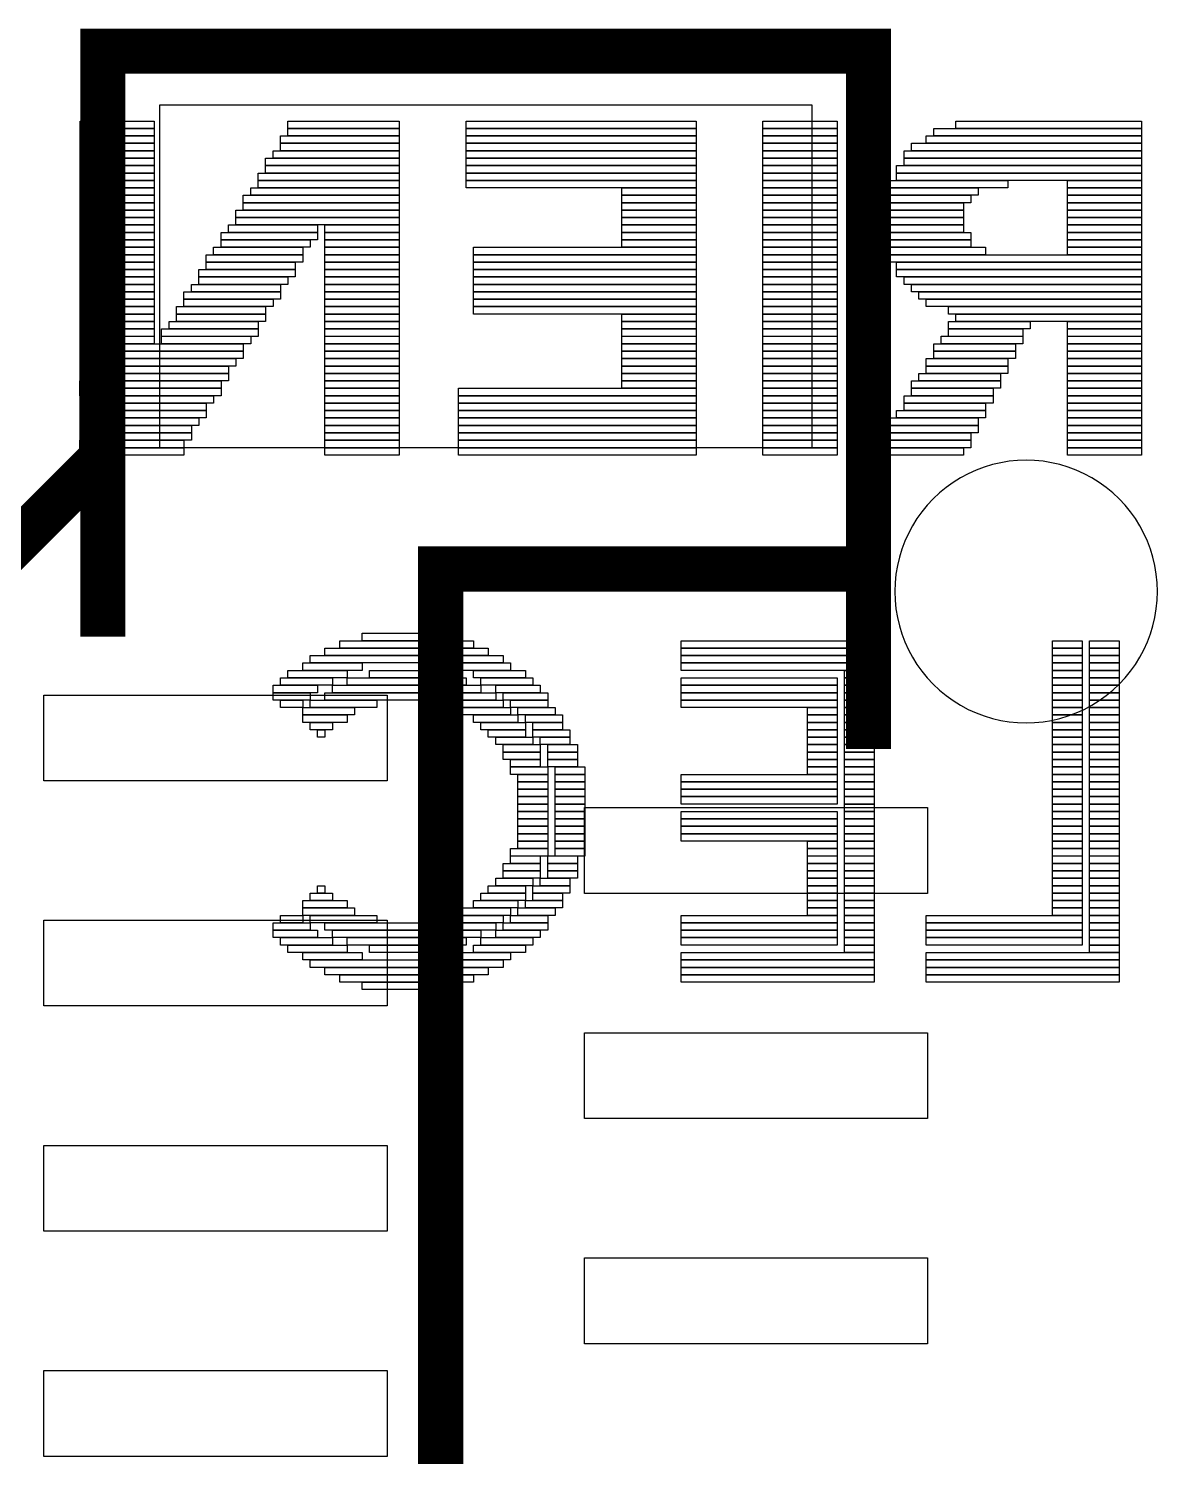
# Model space of a CAD drawing. Extents: x -12 to 118, y -18 to 76.
# Drawn here: x 87.25 to 92.26, y 51.18 to 57.52 of the extents above; entities that cross this region are included whole.
import ezdxf

# ---------------------------------------------------------------- set-up
doc = ezdxf.new("R2010")
doc.units = 0
for name, color, linetype in [('PG_SILKSCREEN_BOTTOM', 12, 'CONTINUOUS'), ('PG_SILKSCREEN_TOP', 40, 'CONTINUOUS'), ('PIN_TOP', 110, 'CONTINUOUS')]:
    doc.layers.add(name, color=color, linetype=linetype)

msp = doc.modelspace()

# ---------------------------------------------------------------- linework, layer by layer
at = {"layer": 'PG_SILKSCREEN_BOTTOM'}
for points in [[(87.808943, 57.073292), (87.479353, 57.073292), (87.479353, 57.106287), (87.808943, 57.106287)], [(87.808943, 57.040297), (87.479353, 57.040297), (87.479353, 57.073292), (87.808943, 57.073292)], [(88.89685, 57.073292), (88.402439, 57.073292), (88.402439, 57.106287), (88.89685, 57.106287)], [(88.89685, 57.040297), (88.402439, 57.040297), (88.402439, 57.073292), (88.89685, 57.073292)], [(90.215542, 57.073292), (89.193548, 57.073292), (89.193548, 57.106287), (90.215542, 57.106287)], [(90.215542, 57.040297), (89.193548, 57.040297), (89.193548, 57.073292), (90.215542, 57.073292)], [(90.842059, 57.073292), (90.51224, 57.073292), (90.51224, 57.106287), (90.842059, 57.106287)], [(90.842059, 57.040297), (90.51224, 57.040297), (90.51224, 57.073292), (90.842059, 57.073292)], [(92.193542, 57.040297), (91.270557, 57.040297), (91.270557, 57.073292), (92.193542, 57.073292)], [(92.193643, 57.073292), (91.369439, 57.073292), (91.369439, 57.106287), (92.193643, 57.106287)], [(87.808943, 57.007379), (87.479353, 57.007379), (87.479353, 57.040399), (87.808943, 57.040399)], [(87.808943, 56.974384), (87.479353, 56.974384), (87.479353, 57.007379), (87.808943, 57.007379)], [(88.89685, 57.007379), (88.369445, 57.007379), (88.369445, 57.040399), (88.89685, 57.040399)], [(88.89685, 56.974384), (88.369445, 56.974384), (88.369445, 57.007379), (88.89685, 57.007379)], [(90.215542, 57.007379), (89.193548, 57.007379), (89.193548, 57.040399), (90.215542, 57.040399)], [(90.215542, 56.974384), (89.193548, 56.974384), (89.193548, 57.007379), (90.215542, 57.007379)], [(90.842059, 57.007379), (90.51224, 57.007379), (90.51224, 57.040399), (90.842059, 57.040399)], [(90.842059, 56.974384), (90.51224, 56.974384), (90.51224, 57.007379), (90.842059, 57.007379)], [(92.19344, 56.974384), (91.171649, 56.974384), (91.171649, 57.007379), (92.19344, 57.007379)], [(92.193542, 57.007379), (91.237562, 57.007379), (91.237562, 57.040399), (92.193542, 57.040399)], [(87.808943, 56.94139), (87.479353, 56.94139), (87.479353, 56.974384), (87.808943, 56.974384)], [(87.808943, 56.908497), (87.479353, 56.908497), (87.479353, 56.941491), (87.808943, 56.941491)], [(88.89685, 56.908497), (88.303456, 56.908497), (88.303456, 56.941491), (88.89685, 56.941491)], [(88.89685, 56.94139), (88.33645, 56.94139), (88.33645, 56.974384), (88.89685, 56.974384)], [(90.215542, 56.94139), (89.193548, 56.94139), (89.193548, 56.974384), (90.215542, 56.974384)], [(90.215542, 56.908497), (89.193548, 56.908497), (89.193548, 56.941491), (90.215542, 56.941491)], [(90.842059, 56.94139), (90.51224, 56.94139), (90.51224, 56.974384), (90.842059, 56.974384)], [(90.842059, 56.908497), (90.51224, 56.908497), (90.51224, 56.941491), (90.842059, 56.941491)], [(92.19344, 56.94139), (91.138654, 56.94139), (91.138654, 56.974384), (92.19344, 56.974384)], [(92.19344, 56.908497), (91.138654, 56.908497), (91.138654, 56.941491), (92.19344, 56.941491)], [(87.808943, 56.875502), (87.479353, 56.875502), (87.479353, 56.908497), (87.808943, 56.908497)], [(88.89685, 56.875502), (88.303456, 56.875502), (88.303456, 56.908497), (88.89685, 56.908497)], [(90.215542, 56.875502), (89.193548, 56.875502), (89.193548, 56.908497), (90.215542, 56.908497)], [(90.842059, 56.875502), (90.51224, 56.875502), (90.51224, 56.908497), (90.842059, 56.908497)], [(92.19344, 56.875502), (91.10566, 56.875502), (91.10566, 56.908497), (92.19344, 56.908497)], [(87.808943, 56.842482), (87.479353, 56.842482), (87.479353, 56.875502), (87.808943, 56.875502)], [(87.808943, 56.809589), (87.479353, 56.809589), (87.479353, 56.842584), (87.808943, 56.842584)], [(88.89685, 56.842482), (88.270461, 56.842482), (88.270461, 56.875502), (88.89685, 56.875502)], [(88.89685, 56.809589), (88.270461, 56.809589), (88.270461, 56.842584), (88.89685, 56.842584)], [(90.215542, 56.842482), (89.193548, 56.842482), (89.193548, 56.875502), (90.215542, 56.875502)], [(90.215542, 56.809589), (89.193548, 56.809589), (89.193548, 56.842584), (90.215542, 56.842584)], [(90.842059, 56.842482), (90.51224, 56.842482), (90.51224, 56.875502), (90.842059, 56.875502)], [(90.842059, 56.809589), (90.51224, 56.809589), (90.51224, 56.842584), (90.842059, 56.842584)], [(91.600147, 56.809589), (91.072741, 56.809589), (91.072741, 56.842584), (91.600147, 56.842584)], [(92.19344, 56.842482), (91.10566, 56.842482), (91.10566, 56.875502), (92.19344, 56.875502)], [(92.193542, 56.809589), (91.863951, 56.809589), (91.863951, 56.842584), (92.193542, 56.842584)], [(87.808943, 56.776595), (87.479353, 56.776595), (87.479353, 56.809589), (87.808943, 56.809589)], [(87.808943, 56.7436), (87.479353, 56.7436), (87.479353, 56.776595), (87.808943, 56.776595)], [(88.89685, 56.7436), (88.204446, 56.7436), (88.204446, 56.776595), (88.89685, 56.776595)], [(88.896952, 56.776595), (88.237644, 56.776595), (88.237644, 56.809589), (88.896952, 56.809589)], [(90.215542, 56.776595), (89.885952, 56.776595), (89.885952, 56.809589), (90.215542, 56.809589)], [(90.215542, 56.7436), (89.885952, 56.7436), (89.885952, 56.776595), (90.215542, 56.776595)], [(90.842059, 56.776595), (90.51224, 56.776595), (90.51224, 56.809589), (90.842059, 56.809589)], [(90.842059, 56.7436), (90.51224, 56.7436), (90.51224, 56.776595), (90.842059, 56.776595)], [(91.468346, 56.776595), (91.072741, 56.776595), (91.072741, 56.809589), (91.468346, 56.809589)], [(91.435352, 56.7436), (91.072741, 56.7436), (91.072741, 56.776595), (91.435352, 56.776595)], [(92.193542, 56.776595), (91.863951, 56.776595), (91.863951, 56.809589), (92.193542, 56.809589)], [(92.193542, 56.7436), (91.863951, 56.7436), (91.863951, 56.776595), (92.193542, 56.776595)], [(87.808943, 56.710682), (87.479353, 56.710682), (87.479353, 56.743702), (87.808943, 56.743702)], [(87.808943, 56.677687), (87.479353, 56.677687), (87.479353, 56.710682), (87.808943, 56.710682)], [(88.89685, 56.677687), (88.171655, 56.677687), (88.171655, 56.710682), (88.89685, 56.710682)], [(88.89685, 56.710682), (88.204446, 56.710682), (88.204446, 56.743702), (88.89685, 56.743702)], [(90.215542, 56.710682), (89.885952, 56.710682), (89.885952, 56.743702), (90.215542, 56.743702)], [(90.215542, 56.677687), (89.885952, 56.677687), (89.885952, 56.710682), (90.215542, 56.710682)], [(90.842059, 56.710682), (90.51224, 56.710682), (90.51224, 56.743702), (90.842059, 56.743702)], [(90.842059, 56.677687), (90.51224, 56.677687), (90.51224, 56.710682), (90.842059, 56.710682)], [(91.402357, 56.677687), (91.039747, 56.677687), (91.039747, 56.710682), (91.402357, 56.710682)], [(91.402357, 56.710682), (91.072741, 56.710682), (91.072741, 56.743702), (91.402357, 56.743702)], [(92.193542, 56.710682), (91.863951, 56.710682), (91.863951, 56.743702), (92.193542, 56.743702)], [(92.193542, 56.677687), (91.863951, 56.677687), (91.863951, 56.710682), (92.193542, 56.710682)], [(87.808943, 56.644692), (87.479353, 56.644692), (87.479353, 56.677687), (87.808943, 56.677687)], [(87.808943, 56.611799), (87.479353, 56.611799), (87.479353, 56.644794), (87.808943, 56.644794)], [(88.53424, 56.611799), (88.13866, 56.611799), (88.13866, 56.644794), (88.53424, 56.644794)], [(88.89685, 56.644692), (88.171655, 56.644692), (88.171655, 56.677687), (88.89685, 56.677687)], [(88.89685, 56.611799), (88.56726, 56.611799), (88.56726, 56.644794), (88.89685, 56.644794)], [(90.215542, 56.644692), (89.885952, 56.644692), (89.885952, 56.677687), (90.215542, 56.677687)], [(90.215542, 56.611799), (89.885952, 56.611799), (89.885952, 56.644794), (90.215542, 56.644794)], [(90.842059, 56.644692), (90.51224, 56.644692), (90.51224, 56.677687), (90.842059, 56.677687)], [(90.842059, 56.611799), (90.51224, 56.611799), (90.51224, 56.644794), (90.842059, 56.644794)], [(91.402357, 56.644692), (91.039747, 56.644692), (91.039747, 56.677687), (91.402357, 56.677687)], [(91.402357, 56.611799), (91.039747, 56.611799), (91.039747, 56.644794), (91.402357, 56.644794)], [(92.193542, 56.644692), (91.863951, 56.644692), (91.863951, 56.677687), (92.193542, 56.677687)], [(92.193542, 56.611799), (91.863951, 56.611799), (91.863951, 56.644794), (92.193542, 56.644794)], [(87.808943, 56.578779), (87.479353, 56.578779), (87.479353, 56.611799), (87.808943, 56.611799)], [(87.808943, 56.545785), (87.479353, 56.545785), (87.479353, 56.578779), (87.808943, 56.578779)], [(88.53424, 56.578779), (88.10564, 56.578779), (88.10564, 56.611799), (88.53424, 56.611799)], [(88.501245, 56.545785), (88.10564, 56.545785), (88.10564, 56.578779), (88.501245, 56.578779)], [(88.89685, 56.578779), (88.56726, 56.578779), (88.56726, 56.611799), (88.89685, 56.611799)], [(88.89685, 56.545785), (88.56726, 56.545785), (88.56726, 56.578779), (88.89685, 56.578779)], [(90.215542, 56.578779), (89.885952, 56.578779), (89.885952, 56.611799), (90.215542, 56.611799)], [(90.215542, 56.545785), (89.885952, 56.545785), (89.885952, 56.578779), (90.215542, 56.578779)], [(90.842059, 56.578779), (90.51224, 56.578779), (90.51224, 56.611799), (90.842059, 56.611799)], [(90.842059, 56.545785), (90.51224, 56.545785), (90.51224, 56.578779), (90.842059, 56.578779)], [(91.435352, 56.578779), (91.072741, 56.578779), (91.072741, 56.611799), (91.435352, 56.611799)], [(91.435352, 56.545785), (91.072741, 56.545785), (91.072741, 56.578779), (91.435352, 56.578779)], [(92.193542, 56.578779), (91.863951, 56.578779), (91.863951, 56.611799), (92.193542, 56.611799)], [(92.193542, 56.545785), (91.863951, 56.545785), (91.863951, 56.578779), (92.193542, 56.578779)], [(87.808943, 56.512892), (87.479353, 56.512892), (87.479353, 56.545886), (87.808943, 56.545886)], [(87.808943, 56.479897), (87.479353, 56.479897), (87.479353, 56.512892), (87.808943, 56.512892)], [(88.468352, 56.479897), (88.039753, 56.479897), (88.039753, 56.512892), (88.468352, 56.512892)], [(88.468352, 56.512892), (88.072747, 56.512892), (88.072747, 56.545886), (88.468352, 56.545886)], [(88.89685, 56.512892), (88.56726, 56.512892), (88.56726, 56.545886), (88.89685, 56.545886)], [(88.89685, 56.479897), (88.56726, 56.479897), (88.56726, 56.512892), (88.89685, 56.512892)], [(90.215542, 56.512892), (89.226542, 56.512892), (89.226542, 56.545886), (90.215542, 56.545886)], [(90.215542, 56.479897), (89.226542, 56.479897), (89.226542, 56.512892), (90.215542, 56.512892)], [(90.842059, 56.512892), (90.51224, 56.512892), (90.51224, 56.545886), (90.842059, 56.545886)], [(90.842059, 56.479897), (90.51224, 56.479897), (90.51224, 56.512892), (90.842059, 56.512892)], [(91.501239, 56.512892), (91.07264, 56.512892), (91.07264, 56.545886), (91.501239, 56.545886)], [(92.193542, 56.479897), (91.072741, 56.479897), (91.072741, 56.512892), (92.193542, 56.512892)], [(92.193542, 56.512892), (91.863951, 56.512892), (91.863951, 56.545886), (92.193542, 56.545886)], [(87.808943, 56.446903), (87.479353, 56.446903), (87.479353, 56.479897), (87.808943, 56.479897)], [(87.808943, 56.413984), (87.479353, 56.413984), (87.479353, 56.446979), (87.808943, 56.446979)], [(88.435358, 56.413984), (88.006758, 56.413984), (88.006758, 56.446979), (88.435358, 56.446979)], [(88.435358, 56.446903), (88.039753, 56.446903), (88.039753, 56.479897), (88.435358, 56.479897)], [(88.89685, 56.446903), (88.56726, 56.446903), (88.56726, 56.479897), (88.89685, 56.479897)], [(88.89685, 56.413984), (88.56726, 56.413984), (88.56726, 56.446979), (88.89685, 56.446979)], [(90.215542, 56.446903), (89.226542, 56.446903), (89.226542, 56.479897), (90.215542, 56.479897)], [(90.215542, 56.413984), (89.226542, 56.413984), (89.226542, 56.446979), (90.215542, 56.446979)], [(90.842059, 56.446903), (90.51224, 56.446903), (90.51224, 56.479897), (90.842059, 56.479897)], [(90.842059, 56.413984), (90.51224, 56.413984), (90.51224, 56.446979), (90.842059, 56.446979)], [(92.19344, 56.446903), (91.10566, 56.446903), (91.10566, 56.479897), (92.19344, 56.479897)], [(92.19344, 56.413984), (91.10566, 56.413984), (91.10566, 56.446979), (92.19344, 56.446979)], [(87.808943, 56.38099), (87.479353, 56.38099), (87.479353, 56.413984), (87.808943, 56.413984)], [(87.808943, 56.347995), (87.479353, 56.347995), (87.479353, 56.38099), (87.808943, 56.38099)], [(88.369445, 56.347995), (87.97384, 56.347995), (87.97384, 56.38099), (88.369445, 56.38099)], [(88.402338, 56.38099), (88.006758, 56.38099), (88.006758, 56.413984), (88.402338, 56.413984)], [(88.89685, 56.38099), (88.56726, 56.38099), (88.56726, 56.413984), (88.89685, 56.413984)], [(88.89685, 56.347995), (88.56726, 56.347995), (88.56726, 56.38099), (88.89685, 56.38099)], [(90.215542, 56.38099), (89.226542, 56.38099), (89.226542, 56.413984), (90.215542, 56.413984)], [(90.215542, 56.347995), (89.226542, 56.347995), (89.226542, 56.38099), (90.215542, 56.38099)], [(90.842059, 56.38099), (90.51224, 56.38099), (90.51224, 56.413984), (90.842059, 56.413984)], [(90.842059, 56.347995), (90.51224, 56.347995), (90.51224, 56.38099), (90.842059, 56.38099)], [(92.19344, 56.38099), (91.138654, 56.38099), (91.138654, 56.413984), (92.19344, 56.413984)], [(92.19344, 56.347995), (91.171649, 56.347995), (91.171649, 56.38099), (92.19344, 56.38099)], [(87.808943, 56.315102), (87.479353, 56.315102), (87.479353, 56.348097), (87.808943, 56.348097)], [(87.808943, 56.282082), (87.479353, 56.282082), (87.479353, 56.315102), (87.808943, 56.315102)], [(88.369445, 56.315102), (87.940845, 56.315102), (87.940845, 56.348097), (88.369445, 56.348097)], [(88.33645, 56.282082), (87.940845, 56.282082), (87.940845, 56.315102), (88.33645, 56.315102)], [(88.89685, 56.315102), (88.56726, 56.315102), (88.56726, 56.348097), (88.89685, 56.348097)], [(88.89685, 56.282082), (88.56726, 56.282082), (88.56726, 56.315102), (88.89685, 56.315102)], [(90.215542, 56.315102), (89.226542, 56.315102), (89.226542, 56.348097), (90.215542, 56.348097)], [(90.215542, 56.282082), (89.226542, 56.282082), (89.226542, 56.315102), (90.215542, 56.315102)], [(90.842059, 56.315102), (90.51224, 56.315102), (90.51224, 56.348097), (90.842059, 56.348097)], [(90.842059, 56.282082), (90.51224, 56.282082), (90.51224, 56.315102), (90.842059, 56.315102)], [(92.193542, 56.315102), (91.204542, 56.315102), (91.204542, 56.348097), (92.193542, 56.348097)], [(92.193542, 56.282082), (91.237562, 56.282082), (91.237562, 56.315102), (92.193542, 56.315102)], [(87.808943, 56.249087), (87.479353, 56.249087), (87.479353, 56.282082), (87.808943, 56.282082)], [(87.808943, 56.216194), (87.479353, 56.216194), (87.479353, 56.249189), (87.808943, 56.249189)], [(88.303456, 56.249087), (87.907851, 56.249087), (87.907851, 56.282082), (88.303456, 56.282082)], [(88.303456, 56.216194), (87.907851, 56.216194), (87.907851, 56.249189), (88.303456, 56.249189)], [(88.89685, 56.249087), (88.56726, 56.249087), (88.56726, 56.282082), (88.89685, 56.282082)], [(88.89685, 56.216194), (88.56726, 56.216194), (88.56726, 56.249189), (88.89685, 56.249189)], [(90.215542, 56.249087), (89.226542, 56.249087), (89.226542, 56.282082), (90.215542, 56.282082)], [(90.215542, 56.216194), (89.885952, 56.216194), (89.885952, 56.249189), (90.215542, 56.249189)], [(90.842059, 56.249087), (90.51224, 56.249087), (90.51224, 56.282082), (90.842059, 56.282082)], [(90.842059, 56.216194), (90.51224, 56.216194), (90.51224, 56.249189), (90.842059, 56.249189)], [(92.19344, 56.249087), (91.336444, 56.249087), (91.336444, 56.282082), (92.19344, 56.282082)], [(92.193643, 56.216194), (91.369439, 56.216194), (91.369439, 56.249189), (92.193643, 56.249189)], [(87.808943, 56.1832), (87.479353, 56.1832), (87.479353, 56.216194), (87.808943, 56.216194)], [(87.808943, 56.15018), (87.479353, 56.15018), (87.479353, 56.1832), (87.808943, 56.1832)], [(88.270537, 56.15018), (87.841938, 56.15018), (87.841938, 56.1832), (88.270537, 56.1832)], [(88.270537, 56.1832), (87.874958, 56.1832), (87.874958, 56.216194), (88.270537, 56.216194)], [(88.89685, 56.1832), (88.56726, 56.1832), (88.56726, 56.216194), (88.89685, 56.216194)], [(88.89685, 56.15018), (88.56726, 56.15018), (88.56726, 56.1832), (88.89685, 56.1832)], [(90.215542, 56.1832), (89.885952, 56.1832), (89.885952, 56.216194), (90.215542, 56.216194)], [(90.215542, 56.15018), (89.885952, 56.15018), (89.885952, 56.1832), (90.215542, 56.1832)], [(90.842059, 56.1832), (90.51224, 56.1832), (90.51224, 56.216194), (90.842059, 56.216194)], [(90.842059, 56.15018), (90.51224, 56.15018), (90.51224, 56.1832), (90.842059, 56.1832)], [(91.66606, 56.15018), (91.336343, 56.15018), (91.336343, 56.1832), (91.66606, 56.1832)], [(91.699055, 56.1832), (91.336444, 56.1832), (91.336444, 56.216194), (91.699055, 56.216194)], [(92.193542, 56.1832), (91.863951, 56.1832), (91.863951, 56.216194), (92.193542, 56.216194)], [(92.193542, 56.15018), (91.863951, 56.15018), (91.863951, 56.1832), (92.193542, 56.1832)], [(87.808943, 56.117287), (87.479353, 56.117287), (87.479353, 56.150281), (87.808943, 56.150281)], [(88.204548, 56.084292), (87.479353, 56.084292), (87.479353, 56.117287), (88.204548, 56.117287)], [(88.237543, 56.117287), (87.841938, 56.117287), (87.841938, 56.150281), (88.237543, 56.150281)], [(88.89685, 56.117287), (88.56726, 56.117287), (88.56726, 56.150281), (88.89685, 56.150281)], [(88.89685, 56.084292), (88.56726, 56.084292), (88.56726, 56.117287), (88.89685, 56.117287)], [(90.215542, 56.117287), (89.885952, 56.117287), (89.885952, 56.150281), (90.215542, 56.150281)], [(90.215542, 56.084292), (89.885952, 56.084292), (89.885952, 56.117287), (90.215542, 56.117287)], [(90.842059, 56.117287), (90.51224, 56.117287), (90.51224, 56.150281), (90.842059, 56.150281)], [(90.842059, 56.084292), (90.51224, 56.084292), (90.51224, 56.117287), (90.842059, 56.117287)], [(91.633142, 56.084292), (91.270557, 56.084292), (91.270557, 56.117287), (91.633142, 56.117287)], [(91.66606, 56.117287), (91.30345, 56.117287), (91.30345, 56.150281), (91.66606, 56.150281)], [(92.193542, 56.117287), (91.863951, 56.117287), (91.863951, 56.150281), (92.193542, 56.150281)], [(92.193542, 56.084292), (91.863951, 56.084292), (91.863951, 56.117287), (92.193542, 56.117287)], [(88.204548, 56.051298), (87.479353, 56.051298), (87.479353, 56.084292), (88.204548, 56.084292)], [(88.89685, 56.051298), (88.56726, 56.051298), (88.56726, 56.084292), (88.89685, 56.084292)], [(90.215542, 56.051298), (89.885952, 56.051298), (89.885952, 56.084292), (90.215542, 56.084292)], [(90.842059, 56.051298), (90.51224, 56.051298), (90.51224, 56.084292), (90.842059, 56.084292)], [(91.633142, 56.051298), (91.270557, 56.051298), (91.270557, 56.084292), (91.633142, 56.084292)], [(92.193542, 56.051298), (91.863951, 56.051298), (91.863951, 56.084292), (92.193542, 56.084292)], [(88.171655, 56.018379), (87.479353, 56.018379), (87.479353, 56.051399), (88.171655, 56.051399)], [(88.138559, 55.985385), (87.479353, 55.985385), (87.479353, 56.018379), (88.138559, 56.018379)], [(88.89685, 56.018379), (88.56726, 56.018379), (88.56726, 56.051399), (88.89685, 56.051399)], [(88.89685, 55.985385), (88.56726, 55.985385), (88.56726, 56.018379), (88.89685, 56.018379)], [(90.215542, 56.018379), (89.885952, 56.018379), (89.885952, 56.051399), (90.215542, 56.051399)], [(90.215542, 55.985385), (89.885952, 55.985385), (89.885952, 56.018379), (90.215542, 56.018379)], [(90.842059, 56.018379), (90.51224, 56.018379), (90.51224, 56.051399), (90.842059, 56.051399)], [(90.842059, 55.985385), (90.51224, 55.985385), (90.51224, 56.018379), (90.842059, 56.018379)], [(91.600147, 56.018379), (91.237562, 56.018379), (91.237562, 56.051399), (91.600147, 56.051399)], [(91.600147, 55.985385), (91.237562, 55.985385), (91.237562, 56.018379), (91.600147, 56.018379)], [(92.193542, 56.018379), (91.863951, 56.018379), (91.863951, 56.051399), (92.193542, 56.051399)], [(92.193542, 55.985385), (91.863951, 55.985385), (91.863951, 56.018379), (92.193542, 56.018379)], [(88.10564, 55.919497), (87.479251, 55.919497), (87.479251, 55.952492), (88.10564, 55.952492)], [(88.138559, 55.95239), (87.479353, 55.95239), (87.479353, 55.985385), (88.138559, 55.985385)], [(88.89685, 55.95239), (88.56726, 55.95239), (88.56726, 55.985385), (88.89685, 55.985385)], [(88.89685, 55.919497), (88.56726, 55.919497), (88.56726, 55.952492), (88.89685, 55.952492)], [(90.215542, 55.95239), (89.885952, 55.95239), (89.885952, 55.985385), (90.215542, 55.985385)], [(90.215542, 55.919497), (89.885952, 55.919497), (89.885952, 55.952492), (90.215542, 55.952492)], [(90.842059, 55.95239), (90.51224, 55.95239), (90.51224, 55.985385), (90.842059, 55.985385)], [(90.842059, 55.919497), (90.51224, 55.919497), (90.51224, 55.952492), (90.842059, 55.952492)], [(91.567254, 55.919497), (91.171649, 55.919497), (91.171649, 55.952492), (91.567254, 55.952492)], [(91.567254, 55.95239), (91.20444, 55.95239), (91.20444, 55.985385), (91.567254, 55.985385)], [(92.193542, 55.95239), (91.863951, 55.95239), (91.863951, 55.985385), (92.193542, 55.985385)], [(92.193542, 55.919497), (91.863951, 55.919497), (91.863951, 55.952492), (92.193542, 55.952492)], [(88.10564, 55.886502), (87.479251, 55.886502), (87.479251, 55.919497), (88.10564, 55.919497)], [(88.072747, 55.853482), (87.479353, 55.853482), (87.479353, 55.886502), (88.072747, 55.886502)], [(88.89685, 55.886502), (88.56726, 55.886502), (88.56726, 55.919497), (88.89685, 55.919497)], [(88.89685, 55.853482), (88.56726, 55.853482), (88.56726, 55.886502), (88.89685, 55.886502)], [(90.215441, 55.886502), (89.160655, 55.886502), (89.160655, 55.919497), (90.215441, 55.919497)], [(90.215441, 55.853482), (89.160655, 55.853482), (89.160655, 55.886502), (90.215441, 55.886502)], [(90.842059, 55.886502), (90.51224, 55.886502), (90.51224, 55.919497), (90.842059, 55.919497)], [(90.842059, 55.853482), (90.51224, 55.853482), (90.51224, 55.886502), (90.842059, 55.886502)], [(91.534259, 55.853482), (91.138654, 55.853482), (91.138654, 55.886502), (91.534259, 55.886502)], [(91.534259, 55.886502), (91.171649, 55.886502), (91.171649, 55.919497), (91.534259, 55.919497)], [(92.193542, 55.886502), (91.863951, 55.886502), (91.863951, 55.919497), (92.193542, 55.919497)], [(92.193542, 55.853482), (91.863951, 55.853482), (91.863951, 55.886502), (92.193542, 55.886502)], [(88.039753, 55.820589), (87.479353, 55.820589), (87.479353, 55.853584), (88.039753, 55.853584)], [(88.039753, 55.787595), (87.479353, 55.787595), (87.479353, 55.820589), (88.039753, 55.820589)], [(88.89685, 55.820589), (88.56726, 55.820589), (88.56726, 55.853584), (88.89685, 55.853584)], [(88.89685, 55.787595), (88.56726, 55.787595), (88.56726, 55.820589), (88.89685, 55.820589)], [(90.215441, 55.820589), (89.160655, 55.820589), (89.160655, 55.853584), (90.215441, 55.853584)], [(90.215441, 55.787595), (89.160655, 55.787595), (89.160655, 55.820589), (90.215441, 55.820589)], [(90.842059, 55.820589), (90.51224, 55.820589), (90.51224, 55.853584), (90.842059, 55.853584)], [(90.842059, 55.787595), (90.51224, 55.787595), (90.51224, 55.820589), (90.842059, 55.820589)], [(91.501239, 55.787595), (91.10566, 55.787595), (91.10566, 55.820589), (91.501239, 55.820589)], [(91.501239, 55.820589), (91.138654, 55.820589), (91.138654, 55.853584), (91.501239, 55.853584)], [(92.193542, 55.820589), (91.863951, 55.820589), (91.863951, 55.853584), (92.193542, 55.853584)], [(92.193542, 55.787595), (91.863951, 55.787595), (91.863951, 55.820589), (92.193542, 55.820589)], [(88.006758, 55.7546), (87.479353, 55.7546), (87.479353, 55.787595), (88.006758, 55.787595)], [(87.97384, 55.721682), (87.479454, 55.721682), (87.479454, 55.754702), (87.97384, 55.754702)], [(88.89685, 55.7546), (88.56726, 55.7546), (88.56726, 55.787595), (88.89685, 55.787595)], [(88.89685, 55.721682), (88.56726, 55.721682), (88.56726, 55.754702), (88.89685, 55.754702)], [(90.215441, 55.7546), (89.160655, 55.7546), (89.160655, 55.787595), (90.215441, 55.787595)], [(90.215441, 55.721682), (89.160655, 55.721682), (89.160655, 55.754702), (90.215441, 55.754702)], [(90.842059, 55.7546), (90.51224, 55.7546), (90.51224, 55.787595), (90.842059, 55.787595)], [(90.842059, 55.721682), (90.51224, 55.721682), (90.51224, 55.754702), (90.842059, 55.754702)], [(91.468346, 55.7546), (91.072741, 55.7546), (91.072741, 55.787595), (91.468346, 55.787595)], [(91.468346, 55.721682), (91.072741, 55.721682), (91.072741, 55.754702), (91.468346, 55.754702)], [(92.193542, 55.7546), (91.863951, 55.7546), (91.863951, 55.787595), (92.193542, 55.787595)], [(92.193542, 55.721682), (91.863951, 55.721682), (91.863951, 55.754702), (92.193542, 55.754702)], [(87.940845, 55.655693), (87.479251, 55.655693), (87.479251, 55.688687), (87.940845, 55.688687)], [(87.97384, 55.688687), (87.479454, 55.688687), (87.479454, 55.721682), (87.97384, 55.721682)], [(88.89685, 55.688687), (88.56726, 55.688687), (88.56726, 55.721682), (88.89685, 55.721682)], [(88.89685, 55.655693), (88.56726, 55.655693), (88.56726, 55.688687), (88.89685, 55.688687)], [(90.215441, 55.688687), (89.160655, 55.688687), (89.160655, 55.721682), (90.215441, 55.721682)], [(90.215441, 55.655693), (89.160655, 55.655693), (89.160655, 55.688687), (90.215441, 55.688687)], [(90.842059, 55.688687), (90.51224, 55.688687), (90.51224, 55.721682), (90.842059, 55.721682)], [(90.842059, 55.655693), (90.51224, 55.655693), (90.51224, 55.688687), (90.842059, 55.688687)], [(91.435352, 55.688687), (91.039747, 55.688687), (91.039747, 55.721682), (91.435352, 55.721682)], [(91.435352, 55.655693), (91.039747, 55.655693), (91.039747, 55.688687), (91.435352, 55.688687)], [(92.193542, 55.688687), (91.863951, 55.688687), (91.863951, 55.721682), (92.193542, 55.721682)], [(92.193542, 55.655693), (91.863951, 55.655693), (91.863951, 55.688687), (92.193542, 55.688687)], [(87.940845, 55.6228), (87.479251, 55.6228), (87.479251, 55.655794), (87.940845, 55.655794)], [(88.89685, 55.6228), (88.56726, 55.6228), (88.56726, 55.655794), (88.89685, 55.655794)], [(90.215441, 55.6228), (89.160655, 55.6228), (89.160655, 55.655794), (90.215441, 55.655794)], [(90.842059, 55.6228), (90.51224, 55.6228), (90.51224, 55.655794), (90.842059, 55.655794)], [(91.402357, 55.6228), (91.006752, 55.6228), (91.006752, 55.655794), (91.402357, 55.655794)], [(92.193542, 55.6228), (91.863951, 55.6228), (91.863951, 55.655794), (92.193542, 55.655794)], [(89.226542, 54.7656), (88.633148, 54.7656), (88.633148, 54.798595), (89.226542, 54.798595)], [(89.12766, 54.798595), (88.732055, 54.798595), (88.732055, 54.83159), (89.12766, 54.83159)], [(91.006651, 54.7656), (90.149655, 54.7656), (90.149655, 54.798595), (91.006651, 54.798595)], [(91.929839, 54.7656), (91.797861, 54.7656), (91.797861, 54.798595), (91.929839, 54.798595)], [(92.09466, 54.7656), (91.962859, 54.7656), (91.962859, 54.798595), (92.09466, 54.798595)], [(89.358445, 54.699687), (88.501245, 54.699687), (88.501245, 54.732682), (89.358445, 54.732682)], [(89.292455, 54.73258), (88.56726, 54.73258), (88.56726, 54.7656), (89.292455, 54.7656)], [(91.006651, 54.73258), (90.149655, 54.73258), (90.149655, 54.7656), (91.006651, 54.7656)], [(91.006651, 54.699687), (90.149655, 54.699687), (90.149655, 54.732682), (91.006651, 54.732682)], [(91.929839, 54.73258), (91.797861, 54.73258), (91.797861, 54.7656), (91.929839, 54.7656)], [(91.929839, 54.699687), (91.797861, 54.699687), (91.797861, 54.732682), (91.929839, 54.732682)], [(92.09466, 54.73258), (91.962859, 54.73258), (91.962859, 54.7656), (92.09466, 54.7656)], [(92.09466, 54.699687), (91.962859, 54.699687), (91.962859, 54.732682), (92.09466, 54.732682)], [(88.666142, 54.6338), (88.402338, 54.6338), (88.402338, 54.666794), (88.666142, 54.666794)], [(88.732055, 54.666693), (88.468251, 54.666693), (88.468251, 54.699687), (88.732055, 54.699687)], [(89.12766, 54.6338), (88.76505, 54.6338), (88.76505, 54.666794), (89.12766, 54.666794)], [(89.391261, 54.666693), (89.12766, 54.666693), (89.12766, 54.699687), (89.391261, 54.699687)], [(89.457352, 54.6338), (89.226542, 54.6338), (89.226542, 54.666794), (89.457352, 54.666794)], [(91.006651, 54.666693), (90.149655, 54.666693), (90.149655, 54.699687), (91.006651, 54.699687)], [(91.006752, 54.6338), (90.874952, 54.6338), (90.874952, 54.666794), (91.006752, 54.666794)], [(91.929839, 54.666693), (91.797861, 54.666693), (91.797861, 54.699687), (91.929839, 54.699687)], [(91.929839, 54.6338), (91.797861, 54.6338), (91.797861, 54.666794), (91.929839, 54.666794)], [(92.09466, 54.666693), (91.962859, 54.666693), (91.962859, 54.699687), (92.09466, 54.699687)], [(92.09466, 54.6338), (91.962859, 54.6338), (91.962859, 54.666794), (92.09466, 54.666794)], [(88.53424, 54.567785), (88.33645, 54.567785), (88.33645, 54.60078), (88.53424, 54.60078)], [(88.600051, 54.60078), (88.369445, 54.60078), (88.369445, 54.6338), (88.600051, 54.6338)], [(89.259537, 54.567785), (88.600153, 54.567785), (88.600153, 54.60078), (89.259537, 54.60078)], [(89.193548, 54.60078), (88.666142, 54.60078), (88.666142, 54.6338), (89.193548, 54.6338)], [(89.490347, 54.60078), (89.259537, 54.60078), (89.259537, 54.6338), (89.490347, 54.6338)], [(89.52324, 54.567785), (89.32545, 54.567785), (89.32545, 54.60078), (89.52324, 54.60078)], [(90.841855, 54.60078), (90.149655, 54.60078), (90.149655, 54.6338), (90.841855, 54.6338)], [(90.841855, 54.567785), (90.149655, 54.567785), (90.149655, 54.60078), (90.841855, 54.60078)], [(91.006752, 54.60078), (90.874952, 54.60078), (90.874952, 54.6338), (91.006752, 54.6338)], [(91.006752, 54.567785), (90.874952, 54.567785), (90.874952, 54.60078), (91.006752, 54.60078)], [(91.929839, 54.60078), (91.797861, 54.60078), (91.797861, 54.6338), (91.929839, 54.6338)], [(91.929839, 54.567785), (91.797861, 54.567785), (91.797861, 54.60078), (91.929839, 54.60078)], [(92.09466, 54.60078), (91.962859, 54.60078), (91.962859, 54.6338), (92.09466, 54.6338)], [(92.09466, 54.567785), (91.962859, 54.567785), (91.962859, 54.60078), (92.09466, 54.60078)], [(88.501245, 54.534791), (88.33645, 54.534791), (88.33645, 54.567785), (88.501245, 54.567785)], [(88.468251, 54.501898), (88.369445, 54.501898), (88.369445, 54.534892), (88.468251, 54.534892)], [(88.798044, 54.501898), (88.501245, 54.501898), (88.501245, 54.534892), (88.798044, 54.534892)], [(89.32545, 54.534791), (88.56726, 54.534791), (88.56726, 54.567785), (89.32545, 54.567785)], [(89.358445, 54.501898), (89.09464, 54.501898), (89.09464, 54.534892), (89.358445, 54.534892)], [(89.55626, 54.534791), (89.358445, 54.534791), (89.358445, 54.567785), (89.55626, 54.567785)], [(89.55626, 54.501898), (89.391261, 54.501898), (89.391261, 54.534892), (89.55626, 54.534892)], [(90.841855, 54.534791), (90.149655, 54.534791), (90.149655, 54.567785), (90.841855, 54.567785)], [(90.841855, 54.501898), (90.149655, 54.501898), (90.149655, 54.534892), (90.841855, 54.534892)], [(91.006752, 54.534791), (90.874952, 54.534791), (90.874952, 54.567785), (91.006752, 54.567785)], [(91.006752, 54.501898), (90.874952, 54.501898), (90.874952, 54.534892), (91.006752, 54.534892)], [(91.929839, 54.534791), (91.797861, 54.534791), (91.797861, 54.567785), (91.929839, 54.567785)], [(91.929839, 54.501898), (91.797861, 54.501898), (91.797861, 54.534892), (91.929839, 54.534892)], [(92.09466, 54.534791), (91.962859, 54.534791), (91.962859, 54.567785), (92.09466, 54.567785)], [(92.09466, 54.501898), (91.962859, 54.501898), (91.962859, 54.534892), (92.09466, 54.534892)], [(88.698959, 54.468903), (88.468251, 54.468903), (88.468251, 54.501898), (88.698959, 54.501898)], [(88.666142, 54.435883), (88.468352, 54.435883), (88.468352, 54.468903), (88.666142, 54.468903)], [(89.391261, 54.468903), (89.160655, 54.468903), (89.160655, 54.501898), (89.391261, 54.501898)], [(89.424358, 54.435883), (89.226542, 54.435883), (89.226542, 54.468903), (89.424358, 54.468903)], [(89.589153, 54.468903), (89.424256, 54.468903), (89.424256, 54.501898), (89.589153, 54.501898)], [(89.622147, 54.435883), (89.457352, 54.435883), (89.457352, 54.468903), (89.622147, 54.468903)], [(90.841855, 54.468903), (90.710055, 54.468903), (90.710055, 54.501898), (90.841855, 54.501898)], [(90.841855, 54.435883), (90.710055, 54.435883), (90.710055, 54.468903), (90.841855, 54.468903)], [(91.006752, 54.468903), (90.874952, 54.468903), (90.874952, 54.501898), (91.006752, 54.501898)], [(91.006752, 54.435883), (90.874952, 54.435883), (90.874952, 54.468903), (91.006752, 54.468903)], [(91.929839, 54.468903), (91.797861, 54.468903), (91.797861, 54.501898), (91.929839, 54.501898)], [(91.929839, 54.435883), (91.797861, 54.435883), (91.797861, 54.468903), (91.929839, 54.468903)], [(92.09466, 54.468903), (91.962859, 54.468903), (91.962859, 54.501898), (92.09466, 54.501898)], [(92.09466, 54.435883), (91.962859, 54.435883), (91.962859, 54.468903), (92.09466, 54.468903)], [(88.600051, 54.40299), (88.501245, 54.40299), (88.501245, 54.435985), (88.600051, 54.435985)], [(89.457352, 54.40299), (89.259537, 54.40299), (89.259537, 54.435985), (89.457352, 54.435985)], [(89.622147, 54.40299), (89.490347, 54.40299), (89.490347, 54.435985), (89.622147, 54.435985)], [(90.841855, 54.40299), (90.710055, 54.40299), (90.710055, 54.435985), (90.841855, 54.435985)], [(91.006752, 54.40299), (90.874952, 54.40299), (90.874952, 54.435985), (91.006752, 54.435985)], [(91.929839, 54.40299), (91.797861, 54.40299), (91.797861, 54.435985), (91.929839, 54.435985)], [(92.09466, 54.40299), (91.962859, 54.40299), (91.962859, 54.435985), (92.09466, 54.435985)], [(88.56726, 54.369995), (88.53424, 54.369995), (88.53424, 54.40299), (88.56726, 54.40299)], [(89.457251, 54.369995), (89.292455, 54.369995), (89.292455, 54.40299), (89.457251, 54.40299)], [(89.490448, 54.337001), (89.32545, 54.337001), (89.32545, 54.369995), (89.490448, 54.369995)], [(89.655142, 54.369995), (89.490347, 54.369995), (89.490347, 54.40299), (89.655142, 54.40299)], [(89.655142, 54.337001), (89.52324, 54.337001), (89.52324, 54.369995), (89.655142, 54.369995)], [(90.841855, 54.369995), (90.710055, 54.369995), (90.710055, 54.40299), (90.841855, 54.40299)], [(90.841855, 54.337001), (90.710055, 54.337001), (90.710055, 54.369995), (90.841855, 54.369995)], [(91.006752, 54.369995), (90.874952, 54.369995), (90.874952, 54.40299), (91.006752, 54.40299)], [(91.006752, 54.337001), (90.874952, 54.337001), (90.874952, 54.369995), (91.006752, 54.369995)], [(91.929839, 54.369995), (91.797861, 54.369995), (91.797861, 54.40299), (91.929839, 54.40299)], [(91.929839, 54.337001), (91.797861, 54.337001), (91.797861, 54.369995), (91.929839, 54.369995)], [(92.09466, 54.369995), (91.962859, 54.369995), (91.962859, 54.40299), (92.09466, 54.40299)], [(92.09466, 54.337001), (91.962859, 54.337001), (91.962859, 54.369995), (92.09466, 54.369995)], [(89.52324, 54.304082), (89.358445, 54.304082), (89.358445, 54.337102), (89.52324, 54.337102)], [(89.52324, 54.271088), (89.358445, 54.271088), (89.358445, 54.304082), (89.52324, 54.304082)], [(89.688238, 54.304082), (89.55626, 54.304082), (89.55626, 54.337102), (89.688238, 54.337102)], [(89.688238, 54.271088), (89.55626, 54.271088), (89.55626, 54.304082), (89.688238, 54.304082)], [(90.841855, 54.304082), (90.710055, 54.304082), (90.710055, 54.337102), (90.841855, 54.337102)], [(90.841855, 54.271088), (90.710055, 54.271088), (90.710055, 54.304082), (90.841855, 54.304082)], [(91.006752, 54.304082), (90.874952, 54.304082), (90.874952, 54.337102), (91.006752, 54.337102)], [(91.006752, 54.271088), (90.874952, 54.271088), (90.874952, 54.304082), (91.006752, 54.304082)], [(91.929839, 54.304082), (91.797861, 54.304082), (91.797861, 54.337102), (91.929839, 54.337102)], [(91.929839, 54.271088), (91.797861, 54.271088), (91.797861, 54.304082), (91.929839, 54.304082)], [(92.09466, 54.304082), (91.962859, 54.304082), (91.962859, 54.337102), (92.09466, 54.337102)], [(92.09466, 54.271088), (91.962859, 54.271088), (91.962859, 54.304082), (92.09466, 54.304082)], [(89.52324, 54.238093), (89.391261, 54.238093), (89.391261, 54.271088), (89.52324, 54.271088)], [(89.55626, 54.2052), (89.391261, 54.2052), (89.391261, 54.238195), (89.55626, 54.238195)], [(89.688238, 54.238093), (89.55626, 54.238093), (89.55626, 54.271088), (89.688238, 54.271088)], [(89.721055, 54.2052), (89.589254, 54.2052), (89.589254, 54.238195), (89.721055, 54.238195)], [(90.841855, 54.238093), (90.710055, 54.238093), (90.710055, 54.271088), (90.841855, 54.271088)], [(90.841855, 54.2052), (90.710055, 54.2052), (90.710055, 54.238195), (90.841855, 54.238195)], [(91.006752, 54.238093), (90.874952, 54.238093), (90.874952, 54.271088), (91.006752, 54.271088)], [(91.006752, 54.2052), (90.874952, 54.2052), (90.874952, 54.238195), (91.006752, 54.238195)], [(91.929839, 54.238093), (91.797861, 54.238093), (91.797861, 54.271088), (91.929839, 54.271088)], [(91.929839, 54.2052), (91.797861, 54.2052), (91.797861, 54.238195), (91.929839, 54.238195)], [(92.09466, 54.238093), (91.962859, 54.238093), (91.962859, 54.271088), (92.09466, 54.271088)], [(92.09466, 54.2052), (91.962859, 54.2052), (91.962859, 54.238195), (92.09466, 54.238195)], [(89.556361, 54.17218), (89.424358, 54.17218), (89.424358, 54.2052), (89.556361, 54.2052)], [(89.556361, 54.139186), (89.424358, 54.139186), (89.424358, 54.17218), (89.556361, 54.17218)], [(89.721055, 54.17218), (89.589254, 54.17218), (89.589254, 54.2052), (89.721055, 54.2052)], [(89.721055, 54.139186), (89.589254, 54.139186), (89.589254, 54.17218), (89.721055, 54.17218)], [(90.841855, 54.17218), (90.149655, 54.17218), (90.149655, 54.2052), (90.841855, 54.2052)], [(90.841855, 54.139186), (90.149655, 54.139186), (90.149655, 54.17218), (90.841855, 54.17218)], [(91.006752, 54.17218), (90.874952, 54.17218), (90.874952, 54.2052), (91.006752, 54.2052)], [(91.006752, 54.139186), (90.874952, 54.139186), (90.874952, 54.17218), (91.006752, 54.17218)], [(91.929839, 54.17218), (91.797861, 54.17218), (91.797861, 54.2052), (91.929839, 54.2052)], [(91.929839, 54.139186), (91.797861, 54.139186), (91.797861, 54.17218), (91.929839, 54.17218)], [(92.09466, 54.17218), (91.962859, 54.17218), (91.962859, 54.2052), (92.09466, 54.2052)], [(92.09466, 54.139186), (91.962859, 54.139186), (91.962859, 54.17218), (92.09466, 54.17218)], [(89.556361, 54.106293), (89.424358, 54.106293), (89.424358, 54.139287), (89.556361, 54.139287)], [(89.556361, 54.073298), (89.424358, 54.073298), (89.424358, 54.106293), (89.556361, 54.106293)], [(89.721055, 54.106293), (89.589254, 54.106293), (89.589254, 54.139287), (89.721055, 54.139287)], [(89.721055, 54.073298), (89.589254, 54.073298), (89.589254, 54.106293), (89.721055, 54.106293)], [(90.841855, 54.106293), (90.149655, 54.106293), (90.149655, 54.139287), (90.841855, 54.139287)], [(90.841855, 54.073298), (90.149655, 54.073298), (90.149655, 54.106293), (90.841855, 54.106293)], [(91.006752, 54.106293), (90.874952, 54.106293), (90.874952, 54.139287), (91.006752, 54.139287)], [(91.006752, 54.073298), (90.874952, 54.073298), (90.874952, 54.106293), (91.006752, 54.106293)], [(91.929839, 54.106293), (91.797861, 54.106293), (91.797861, 54.139287), (91.929839, 54.139287)], [(91.929839, 54.073298), (91.797861, 54.073298), (91.797861, 54.106293), (91.929839, 54.106293)], [(92.09466, 54.106293), (91.962859, 54.106293), (91.962859, 54.139287), (92.09466, 54.139287)], [(92.09466, 54.073298), (91.962859, 54.073298), (91.962859, 54.106293), (92.09466, 54.106293)], [(89.556361, 54.040278), (89.424358, 54.040278), (89.424358, 54.073298), (89.556361, 54.073298)], [(89.556361, 54.007385), (89.424358, 54.007385), (89.424358, 54.04038), (89.556361, 54.04038)], [(89.721055, 54.040278), (89.589254, 54.040278), (89.589254, 54.073298), (89.721055, 54.073298)], [(89.721055, 54.007385), (89.589254, 54.007385), (89.589254, 54.04038), (89.721055, 54.04038)], [(90.841855, 54.007385), (90.149655, 54.007385), (90.149655, 54.04038), (90.841855, 54.04038)], [(91.006752, 54.040278), (90.874952, 54.040278), (90.874952, 54.073298), (91.006752, 54.073298)], [(91.006752, 54.007385), (90.874952, 54.007385), (90.874952, 54.04038), (91.006752, 54.04038)], [(91.929839, 54.040278), (91.797861, 54.040278), (91.797861, 54.073298), (91.929839, 54.073298)], [(91.929839, 54.007385), (91.797861, 54.007385), (91.797861, 54.04038), (91.929839, 54.04038)], [(92.09466, 54.040278), (91.962859, 54.040278), (91.962859, 54.073298), (92.09466, 54.073298)], [(92.09466, 54.007385), (91.962859, 54.007385), (91.962859, 54.04038), (92.09466, 54.04038)], [(89.556361, 53.97439), (89.424358, 53.97439), (89.424358, 54.007385), (89.556361, 54.007385)], [(89.556361, 53.941396), (89.424358, 53.941396), (89.424358, 53.97439), (89.556361, 53.97439)], [(89.721055, 53.97439), (89.589254, 53.97439), (89.589254, 54.007385), (89.721055, 54.007385)], [(89.721055, 53.941396), (89.589254, 53.941396), (89.589254, 53.97439), (89.721055, 53.97439)], [(90.841855, 53.97439), (90.149655, 53.97439), (90.149655, 54.007385), (90.841855, 54.007385)], [(90.841855, 53.941396), (90.149655, 53.941396), (90.149655, 53.97439), (90.841855, 53.97439)], [(91.006752, 53.97439), (90.874952, 53.97439), (90.874952, 54.007385), (91.006752, 54.007385)], [(91.006752, 53.941396), (90.874952, 53.941396), (90.874952, 53.97439), (91.006752, 53.97439)], [(91.929839, 53.97439), (91.797861, 53.97439), (91.797861, 54.007385), (91.929839, 54.007385)], [(91.929839, 53.941396), (91.797861, 53.941396), (91.797861, 53.97439), (91.929839, 53.97439)], [(92.09466, 53.97439), (91.962859, 53.97439), (91.962859, 54.007385), (92.09466, 54.007385)], [(92.09466, 53.941396), (91.962859, 53.941396), (91.962859, 53.97439), (92.09466, 53.97439)], [(89.556361, 53.908503), (89.424358, 53.908503), (89.424358, 53.941497), (89.556361, 53.941497)], [(89.556361, 53.875483), (89.424358, 53.875483), (89.424358, 53.908503), (89.556361, 53.908503)], [(89.721055, 53.908503), (89.589254, 53.908503), (89.589254, 53.941497), (89.721055, 53.941497)], [(89.721055, 53.875483), (89.589254, 53.875483), (89.589254, 53.908503), (89.721055, 53.908503)], [(90.841855, 53.908503), (90.149655, 53.908503), (90.149655, 53.941497), (90.841855, 53.941497)], [(90.841855, 53.875483), (90.710055, 53.875483), (90.710055, 53.908503), (90.841855, 53.908503)], [(91.006752, 53.908503), (90.874952, 53.908503), (90.874952, 53.941497), (91.006752, 53.941497)], [(91.006752, 53.875483), (90.874952, 53.875483), (90.874952, 53.908503), (91.006752, 53.908503)], [(91.929839, 53.908503), (91.797861, 53.908503), (91.797861, 53.941497), (91.929839, 53.941497)], [(91.929839, 53.875483), (91.797861, 53.875483), (91.797861, 53.908503), (91.929839, 53.908503)], [(92.09466, 53.908503), (91.962859, 53.908503), (91.962859, 53.941497), (92.09466, 53.941497)], [(92.09466, 53.875483), (91.962859, 53.875483), (91.962859, 53.908503), (92.09466, 53.908503)], [(89.55626, 53.842488), (89.391261, 53.842488), (89.391261, 53.875483), (89.55626, 53.875483)], [(89.52324, 53.809595), (89.391261, 53.809595), (89.391261, 53.84259), (89.52324, 53.84259)], [(89.688238, 53.809595), (89.55626, 53.809595), (89.55626, 53.84259), (89.688238, 53.84259)], [(89.721055, 53.842488), (89.589254, 53.842488), (89.589254, 53.875483), (89.721055, 53.875483)], [(90.841855, 53.842488), (90.710055, 53.842488), (90.710055, 53.875483), (90.841855, 53.875483)], [(90.841855, 53.809595), (90.710055, 53.809595), (90.710055, 53.84259), (90.841855, 53.84259)], [(91.006752, 53.842488), (90.874952, 53.842488), (90.874952, 53.875483), (91.006752, 53.875483)], [(91.006752, 53.809595), (90.874952, 53.809595), (90.874952, 53.84259), (91.006752, 53.84259)], [(91.929839, 53.842488), (91.797861, 53.842488), (91.797861, 53.875483), (91.929839, 53.875483)], [(91.929839, 53.809595), (91.797861, 53.809595), (91.797861, 53.84259), (91.929839, 53.84259)], [(92.09466, 53.842488), (91.962859, 53.842488), (91.962859, 53.875483), (92.09466, 53.875483)], [(92.09466, 53.809595), (91.962859, 53.809595), (91.962859, 53.84259), (92.09466, 53.84259)], [(89.52324, 53.776601), (89.358445, 53.776601), (89.358445, 53.809595), (89.52324, 53.809595)], [(89.52324, 53.743581), (89.358445, 53.743581), (89.358445, 53.776601), (89.52324, 53.776601)], [(89.688238, 53.776601), (89.55626, 53.776601), (89.55626, 53.809595), (89.688238, 53.809595)], [(89.688238, 53.743581), (89.55626, 53.743581), (89.55626, 53.776601), (89.688238, 53.776601)], [(90.841855, 53.776601), (90.710055, 53.776601), (90.710055, 53.809595), (90.841855, 53.809595)], [(90.841855, 53.743581), (90.710055, 53.743581), (90.710055, 53.776601), (90.841855, 53.776601)], [(91.006752, 53.776601), (90.874952, 53.776601), (90.874952, 53.809595), (91.006752, 53.809595)], [(91.006752, 53.743581), (90.874952, 53.743581), (90.874952, 53.776601), (91.006752, 53.776601)], [(91.929839, 53.776601), (91.797861, 53.776601), (91.797861, 53.809595), (91.929839, 53.809595)], [(91.929839, 53.743581), (91.797861, 53.743581), (91.797861, 53.776601), (91.929839, 53.776601)], [(92.09466, 53.776601), (91.962859, 53.776601), (91.962859, 53.809595), (92.09466, 53.809595)], [(92.09466, 53.743581), (91.962859, 53.743581), (91.962859, 53.776601), (92.09466, 53.776601)], [(88.56726, 53.677693), (88.53424, 53.677693), (88.53424, 53.710688), (88.56726, 53.710688)], [(89.457251, 53.677693), (89.292455, 53.677693), (89.292455, 53.710688), (89.457251, 53.710688)], [(89.490448, 53.710688), (89.32545, 53.710688), (89.32545, 53.743682), (89.490448, 53.743682)], [(89.655142, 53.677693), (89.490347, 53.677693), (89.490347, 53.710688), (89.655142, 53.710688)], [(89.655142, 53.710688), (89.52324, 53.710688), (89.52324, 53.743682), (89.655142, 53.743682)], [(90.841855, 53.710688), (90.710055, 53.710688), (90.710055, 53.743682), (90.841855, 53.743682)], [(90.841855, 53.677693), (90.710055, 53.677693), (90.710055, 53.710688), (90.841855, 53.710688)], [(91.006752, 53.710688), (90.874952, 53.710688), (90.874952, 53.743682), (91.006752, 53.743682)], [(91.006752, 53.677693), (90.874952, 53.677693), (90.874952, 53.710688), (91.006752, 53.710688)], [(91.929839, 53.710688), (91.797861, 53.710688), (91.797861, 53.743682), (91.929839, 53.743682)], [(91.929839, 53.677693), (91.797861, 53.677693), (91.797861, 53.710688), (91.929839, 53.710688)], [(92.09466, 53.710688), (91.962859, 53.710688), (91.962859, 53.743682), (92.09466, 53.743682)], [(92.09466, 53.677693), (91.962859, 53.677693), (91.962859, 53.710688), (92.09466, 53.710688)], [(88.666142, 53.61178), (88.468352, 53.61178), (88.468352, 53.6448), (88.666142, 53.6448)], [(88.600051, 53.644698), (88.501245, 53.644698), (88.501245, 53.677693), (88.600051, 53.677693)], [(89.424358, 53.61178), (89.226542, 53.61178), (89.226542, 53.6448), (89.424358, 53.6448)], [(89.457352, 53.644698), (89.259537, 53.644698), (89.259537, 53.677693), (89.457352, 53.677693)], [(89.622147, 53.61178), (89.457352, 53.61178), (89.457352, 53.6448), (89.622147, 53.6448)], [(89.622147, 53.644698), (89.490347, 53.644698), (89.490347, 53.677693), (89.622147, 53.677693)], [(90.841855, 53.644698), (90.710055, 53.644698), (90.710055, 53.677693), (90.841855, 53.677693)], [(90.841855, 53.61178), (90.710055, 53.61178), (90.710055, 53.6448), (90.841855, 53.6448)], [(91.006752, 53.644698), (90.874952, 53.644698), (90.874952, 53.677693), (91.006752, 53.677693)], [(91.006752, 53.61178), (90.874952, 53.61178), (90.874952, 53.6448), (91.006752, 53.6448)], [(91.929839, 53.644698), (91.797861, 53.644698), (91.797861, 53.677693), (91.929839, 53.677693)], [(91.929839, 53.61178), (91.797861, 53.61178), (91.797861, 53.6448), (91.929839, 53.6448)], [(92.09466, 53.644698), (91.962859, 53.644698), (91.962859, 53.677693), (92.09466, 53.677693)], [(92.09466, 53.61178), (91.962859, 53.61178), (91.962859, 53.6448), (92.09466, 53.6448)], [(88.698959, 53.578785), (88.468251, 53.578785), (88.468251, 53.61178), (88.698959, 53.61178)], [(89.391261, 53.578785), (89.160655, 53.578785), (89.160655, 53.61178), (89.391261, 53.61178)], [(89.589153, 53.578785), (89.424256, 53.578785), (89.424256, 53.61178), (89.589153, 53.61178)], [(90.841855, 53.578785), (90.710055, 53.578785), (90.710055, 53.61178), (90.841855, 53.61178)], [(91.006752, 53.578785), (90.874952, 53.578785), (90.874952, 53.61178), (91.006752, 53.61178)], [(91.929839, 53.578785), (91.797861, 53.578785), (91.797861, 53.61178), (91.929839, 53.61178)], [(92.09466, 53.578785), (91.962859, 53.578785), (91.962859, 53.61178), (92.09466, 53.61178)], [(88.501245, 53.512898), (88.33645, 53.512898), (88.33645, 53.545892), (88.501245, 53.545892)], [(88.468251, 53.545791), (88.369445, 53.545791), (88.369445, 53.578785), (88.468251, 53.578785)], [(88.798044, 53.545791), (88.501245, 53.545791), (88.501245, 53.578785), (88.798044, 53.578785)], [(89.32545, 53.512898), (88.56726, 53.512898), (88.56726, 53.545892), (89.32545, 53.545892)], [(89.358445, 53.545791), (89.09464, 53.545791), (89.09464, 53.578785), (89.358445, 53.578785)], [(89.55626, 53.512898), (89.358445, 53.512898), (89.358445, 53.545892), (89.55626, 53.545892)], [(89.55626, 53.545791), (89.391261, 53.545791), (89.391261, 53.578785), (89.55626, 53.578785)], [(90.841855, 53.545791), (90.149655, 53.545791), (90.149655, 53.578785), (90.841855, 53.578785)], [(90.841855, 53.512898), (90.149655, 53.512898), (90.149655, 53.545892), (90.841855, 53.545892)], [(91.006752, 53.545791), (90.874952, 53.545791), (90.874952, 53.578785), (91.006752, 53.578785)], [(91.006752, 53.512898), (90.874952, 53.512898), (90.874952, 53.545892), (91.006752, 53.545892)], [(91.929839, 53.545791), (91.23746, 53.545791), (91.23746, 53.578785), (91.929839, 53.578785)], [(91.929839, 53.512898), (91.23746, 53.512898), (91.23746, 53.545892), (91.929839, 53.545892)], [(92.09466, 53.545791), (91.962859, 53.545791), (91.962859, 53.578785), (92.09466, 53.578785)], [(92.09466, 53.512898), (91.962859, 53.512898), (91.962859, 53.545892), (92.09466, 53.545892)], [(88.53424, 53.479878), (88.33645, 53.479878), (88.33645, 53.512898), (88.53424, 53.512898)], [(88.600051, 53.446883), (88.369445, 53.446883), (88.369445, 53.479878), (88.600051, 53.479878)], [(89.259537, 53.479878), (88.600153, 53.479878), (88.600153, 53.512898), (89.259537, 53.512898)], [(89.193548, 53.446883), (88.666142, 53.446883), (88.666142, 53.479878), (89.193548, 53.479878)], [(89.490347, 53.446883), (89.259537, 53.446883), (89.259537, 53.479878), (89.490347, 53.479878)], [(89.52324, 53.479878), (89.32545, 53.479878), (89.32545, 53.512898), (89.52324, 53.512898)], [(90.841855, 53.479878), (90.149655, 53.479878), (90.149655, 53.512898), (90.841855, 53.512898)], [(90.841855, 53.446883), (90.149655, 53.446883), (90.149655, 53.479878), (90.841855, 53.479878)], [(91.006752, 53.479878), (90.874952, 53.479878), (90.874952, 53.512898), (91.006752, 53.512898)], [(91.006752, 53.446883), (90.874952, 53.446883), (90.874952, 53.479878), (91.006752, 53.479878)], [(91.929839, 53.479878), (91.23746, 53.479878), (91.23746, 53.512898), (91.929839, 53.512898)], [(91.929839, 53.446883), (91.23746, 53.446883), (91.23746, 53.479878), (91.929839, 53.479878)], [(92.09466, 53.479878), (91.962859, 53.479878), (91.962859, 53.512898), (92.09466, 53.512898)], [(92.09466, 53.446883), (91.962859, 53.446883), (91.962859, 53.479878), (92.09466, 53.479878)], [(88.666142, 53.41399), (88.402338, 53.41399), (88.402338, 53.446985), (88.666142, 53.446985)], [(88.732055, 53.380996), (88.468251, 53.380996), (88.468251, 53.41399), (88.732055, 53.41399)], [(89.12766, 53.41399), (88.76505, 53.41399), (88.76505, 53.446985), (89.12766, 53.446985)], [(89.391261, 53.380996), (89.12766, 53.380996), (89.12766, 53.41399), (89.391261, 53.41399)], [(89.457352, 53.41399), (89.226542, 53.41399), (89.226542, 53.446985), (89.457352, 53.446985)], [(91.006651, 53.380996), (90.149655, 53.380996), (90.149655, 53.41399), (91.006651, 53.41399)], [(91.006752, 53.41399), (90.874952, 53.41399), (90.874952, 53.446985), (91.006752, 53.446985)], [(92.09466, 53.380996), (91.23746, 53.380996), (91.23746, 53.41399), (92.09466, 53.41399)], [(92.09466, 53.41399), (91.962859, 53.41399), (91.962859, 53.446985), (92.09466, 53.446985)], [(89.358445, 53.348001), (88.501245, 53.348001), (88.501245, 53.380996), (89.358445, 53.380996)], [(89.292455, 53.315083), (88.56726, 53.315083), (88.56726, 53.348103), (89.292455, 53.348103)], [(91.006651, 53.348001), (90.149655, 53.348001), (90.149655, 53.380996), (91.006651, 53.380996)], [(91.006651, 53.315083), (90.149655, 53.315083), (90.149655, 53.348103), (91.006651, 53.348103)], [(92.09466, 53.348001), (91.23746, 53.348001), (91.23746, 53.380996), (92.09466, 53.380996)], [(92.09466, 53.315083), (91.23746, 53.315083), (91.23746, 53.348103), (92.09466, 53.348103)], [(89.226542, 53.282088), (88.633148, 53.282088), (88.633148, 53.315083), (89.226542, 53.315083)], [(89.12766, 53.249093), (88.732055, 53.249093), (88.732055, 53.282088), (89.12766, 53.282088)], [(91.006651, 53.282088), (90.149655, 53.282088), (90.149655, 53.315083), (91.006651, 53.315083)], [(92.09466, 53.282088), (91.23746, 53.282088), (91.23746, 53.315083), (92.09466, 53.315083)]]:
    msp.add_lwpolyline(points, close=True, dxfattribs=at)
at = {"layer": 'PG_SILKSCREEN_TOP', "const_width": 0.2}
for points in [[(90.980997, 54.316986), (90.980997, 57.417005), (87.581003, 57.417005), (87.581003, 54.816985)], [(87.581003, 38.516992), (86.881005, 39.21699), (86.881005, 54.916984), (87.581003, 55.616983)], [(90.880997, 55.116984), (89.081, 55.116984), (89.081, 39.116991), (90.980997, 39.116991)]]:
    msp.add_lwpolyline(points, dxfattribs=at)
at = {"layer": 'PG_SILKSCREEN_TOP'}
msp.add_lwpolyline([(92.264103, 55.016984, 1), (91.097911, 55.017003, 1)], format="xyb", close=True, dxfattribs=at)
at = {"layer": 'PIN_TOP'}
for points in [[(90.7288, 57.179007), (90.7288, 55.655007), (87.8332, 55.655007), (87.8332, 57.179007)], [(88.843002, 54.176498), (87.319002, 54.176498), (87.319002, 54.557498), (88.843002, 54.557498)], [(91.242998, 53.676499), (89.718998, 53.676499), (89.718998, 54.057499), (91.242998, 54.057499)], [(88.843002, 53.1765), (87.319002, 53.1765), (87.319002, 53.5575), (88.843002, 53.5575)], [(91.242998, 52.676501), (89.718998, 52.676501), (89.718998, 53.057501), (91.242998, 53.057501)], [(88.843002, 52.176502), (87.319002, 52.176502), (87.319002, 52.557502), (88.843002, 52.557502)], [(91.242998, 51.676503), (89.718998, 51.676503), (89.718998, 52.057503), (91.242998, 52.057503)], [(88.843002, 51.176504), (87.319002, 51.176504), (87.319002, 51.557504), (88.843002, 51.557504)]]:
    msp.add_lwpolyline(points, close=True, dxfattribs=at)

doc.saveas('drawing.dxf')
